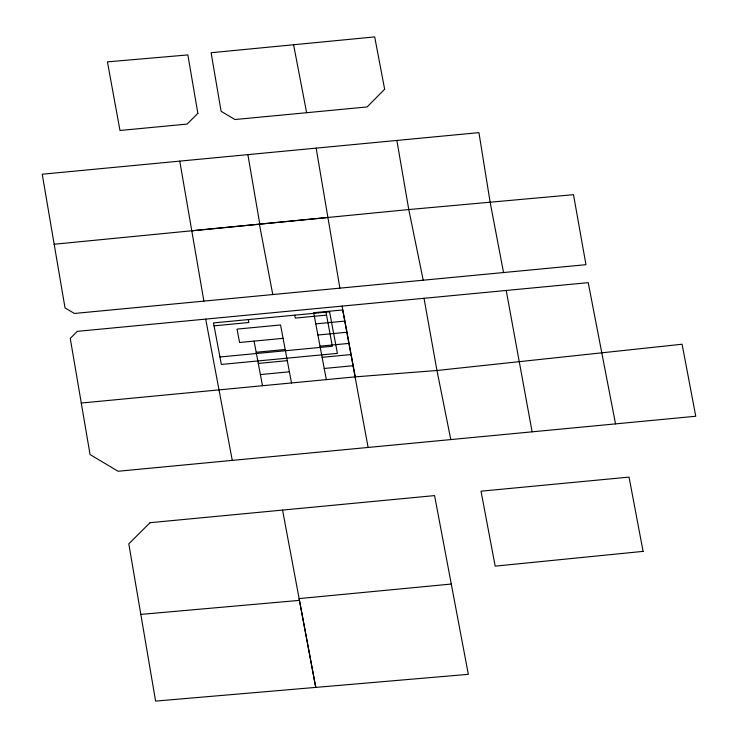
<?xml version="1.0" encoding="UTF-8"?>
<svg xmlns="http://www.w3.org/2000/svg" width="738" height="738" viewBox="0 0 738 738"><rect width="100%" height="100%" fill="white"/><g stroke="black" fill="none" stroke-linecap="round" stroke-linejoin="round"><path stroke-width="1.11" d="M179.768 161.124L191.779 230.8L327.93 217.47M54.169 244.241L408.778 209.555L573.5 194.684L585.963 264.684L74.39 313.466L65.027 307.903L42.232 174.223L478.925 132.628L490.106 202L503.537 272.562M214.057 325.836L248.881 322.515L248.328 319.591M326.528 315.108L295.301 318.087L294.748 315.163M315.79 323.871L344.803 321.104M283.088 338.345L239.573 342.497L237.046 329.111L280.56 324.96L291.51 382.957M317.894 335.024L346.906 332.248M256.178 352.266L285.191 349.498M320.006 346.168L349.019 343.401M219.942 356.998L332.358 346.251L325.984 312.183M258.291 363.419L287.294 360.651M322.109 357.321L351.122 354.554M260.394 374.572L289.407 371.804M324.213 368.474L353.225 365.707M81.263 403.04L355.329 376.86L436.951 370.485L682.096 344.222L695.768 416.25L118.071 471.259L90.054 454.543L70.258 338.401L77.324 331.344L588.223 282.645L615.529 423.907M451.287 584.044L299.111 598.592L315.753 687.392L282.553 510.078M140.829 614.403L299.462 600.372M423.215 280.2L408.778 209.555L396.869 140.46M450.798 439.562L436.951 370.485L424.018 298.281M293.576 44.732L306.639 112.693M259.416 224.177L272.783 294.563M368.114 447.449L342.7 309.951L313.687 312.718L326.325 379.627M254.075 341.113L262.497 385.725M205.699 319.12L232.267 460.383M342.091 306.104L355.329 376.86M506.213 290.449L532.107 431.804M191.779 230.8L203.882 301.113M247.876 154.602L259.804 224.158M316.15 148.107L339.904 288.152M384.636 89.206L367.137 106.945L234.933 119.538L221.105 111.281L211.105 52.73L374.692 36.9L384.636 89.206M197.858 113.366L187.111 124.076L119.98 130.478L107.434 61.872L187.867 54.916L197.858 113.366M150.035 522.698L128.809 543.841L155.598 701.1L468.335 674.338L434.581 495.595L150.035 522.698M643.084 551.378L495.18 566.138L481.019 491.185L629.044 477.108L643.084 551.378M329.572 311.842L213.503 322.912L221.345 364.443L337.414 353.373L329.572 311.842"/></g></svg>
